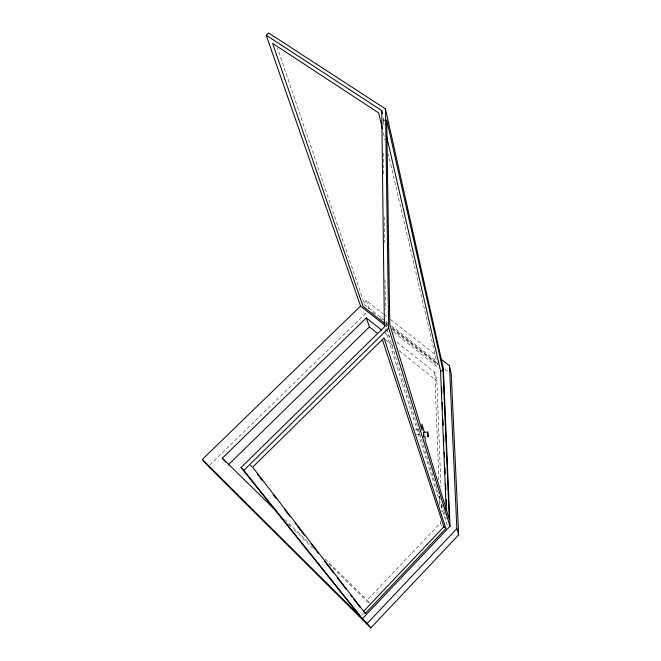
<?xml version="1.0" encoding="UTF-8"?>
<svg xmlns="http://www.w3.org/2000/svg" width="661" height="661" viewBox="0 0 661 661"><rect width="100%" height="100%" fill="white"/><g stroke="black" fill="none" stroke-linecap="round" stroke-linejoin="round"><path stroke-width="0.5" stroke-dasharray="3.31 2.48" d="M361.914 615.275L363.327 613.788M369.516 603.328L367.144 600.056L440.499 522.975L440.416 520.918M209.884 464.848L366.409 312.628M363.55 303.176L366.277 300.532L383.24 313.818M382.959 120.327L385.768 119.98M387.296 324.865L385.611 325.014L386.536 327.963M415.174 429.906L418.752 429.675M416.463 434.558L420.041 434.335M384.049 314.454L387.28 316.983M390.502 319.511L435.731 354.949M384.933 320.692L364.682 304.754L277.422 48.038M385.743 321.329L387.371 322.609M391.419 325.799L436.789 361.509M372.606 312.314L375.043 314.231M379.91 318.065L382.339 319.982M385.578 322.535L387.206 323.816M392.064 327.649L438.284 364.062M444.77 369.177L448.819 372.374M385.495 322.865L387.9 324.766M392.725 328.567L437.731 364.046M385.702 324.237L387.321 325.518M392.18 329.352L437.524 365.128L388.288 154.087M385.462 325.766L387.065 327.038M393.493 332.119L437.698 367.045M384.049 332.012L389.693 336.49M396.939 342.258L434.806 372.358L436.855 380.819L440.961 486.983M385.495 339.771L392.717 345.546M399.137 350.677L436.855 380.819M250.519 465.113L251.948 466.492M284.8 519.389L309.802 543.879M325.237 558.999L367.144 600.056M288.345 524.223L291.286 527.106M294.228 529.99L312.612 548.01M328.79 563.874L368.491 602.799M250.436 465.245L251.701 466.881M366.277 300.532L369.061 308.836M440.499 522.975L441.697 526.561M385.033 328.839L447.29 525.338L447.208 523.281M386.85 328.947L435.525 484.249M435.83 485.232L440.457 499.972M441.688 503.905L443.845 510.788M444.151 511.771L446.307 518.645M383.372 132.985L385.008 140.025M383.421 122.343L384.115 125.359M383.347 117.625L384.264 121.641M383.355 119.517L384.272 123.533M419.76 433.426L419.561 431.063M441.639 504.508L441.92 511.721M434.806 372.358L438.896 480.679M439.482 496.155L439.871 506.475M383.388 153.245L383.677 175.867M384.215 217.015L384.545 242.727M385.024 279.752L385.413 309.588"/><path stroke-width="0.99" d="M427.717 432.096L428.047 436.814L427.717 432.096L423.437 432.368L423.775 437.086L423.784 433.806M449.455 365.707L451.256 374.291L458.66 534.865L370.804 627.95L367.219 623.439L456.858 528.668L449.455 365.707L440.573 358.749M363.393 611.541L443.878 526.8L382.314 339.424M365.31 613.449L445.861 528.552L384.033 337.903L252.659 467.178L365.31 613.449L364.029 612.177M367.219 623.439L362.418 618.663L450.017 526.288L443.349 368.474L385.487 108.9L268.738 33.05L266.226 35.24L360.551 306.084L384.661 325.138M362.418 618.663L243.868 470.359L388.676 328.063L385.487 108.9M360.551 306.084L202.34 459.412L360.501 616.763L241.001 467.575L384.413 326.873L381.744 110.594L266.226 35.24M228.053 465.104L369.441 326.939L366.326 317.916L222.311 458.18L225.5 462.022M386.429 135.422L440.557 370.945L443.052 370.755L449.306 519.505L425.205 440.565L425.073 436.475M423.437 432.368L423.718 433.269M384.082 322.965L363.029 306.349L272.605 43.395L378.679 112.891L382.43 128.969M366.326 317.916L381.637 330.087M369.441 326.939L377.472 333.359M443.878 526.8L445.861 528.552M241.001 467.575L243.868 470.359M222.311 458.18L276.719 511.474M370.804 627.95L208.405 466.286L202.34 459.412M257.377 474.234L258.641 475.87M259.905 477.506L262.425 480.77M273.158 494.668L276.315 498.758M284.511 509.383L290.196 516.737M295.244 523.272L296.5 524.908M297.764 526.544L304.704 535.534M311.017 543.706L318.585 553.513M324.27 560.867L333.731 573.128M337.523 578.036L346.356 589.48M350.768 595.197L352.032 596.833M353.296 598.469L360.237 607.459M388.676 328.063L450.017 526.288M424.445 432.558L421.916 424.164L422.106 430.418L389.808 324.65L386.702 119.856L443.052 370.755M456.858 528.668L458.66 534.865M381.744 110.594L382.43 113.609M441.631 387.123L441.878 393.312M442.259 402.59L442.556 409.812M442.936 419.099L443.192 425.287M443.614 435.599L443.87 441.788M444.291 452.107L444.498 457.263M444.927 467.575L445.175 473.763M445.597 484.083L445.853 490.272M446.233 499.551L446.489 505.739M440.557 370.945L446.241 510.399"/></g></svg>
